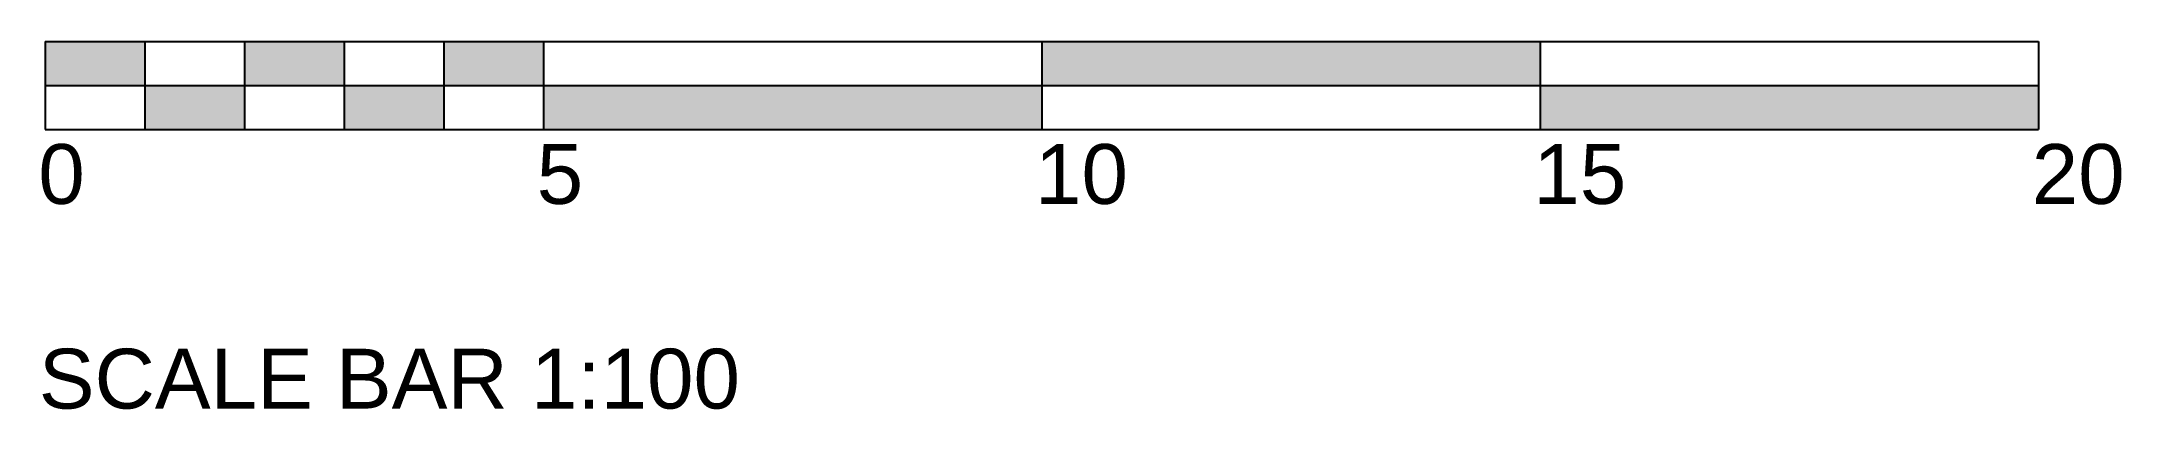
# Model space of a CAD drawing. Header units: millimetres. Extents: x -6 to 203, y -54 to -17.
import ezdxf

# ---------------------------------------------------------------- set-up
doc = ezdxf.new("R2010")
doc.units = ezdxf.units.MM
doc.layers.add('ceco.net 312 - scale bar 1 in 100', color=7, linetype='Continuous')
doc.styles.add('WORKING', font='arial.ttf')

msp = doc.modelspace()

# ---------------------------------------------------------------- hatches: boundary and pattern name
at = {"layer": 'ceco.net 312 - scale bar 1 in 100'}
h = msp.add_hatch(color=256, dxfattribs=at)
h.dxf.hatch_style = 1
h.paths.add_polyline_path([(4.52, -21.16), (4.52, -16.76), (-5.48, -16.76), (-5.48, -21.16)])
h.paths.add_polyline_path([(14.52, -21.16), (4.52, -21.16), (4.52, -25.56), (14.52, -25.56)])
h.paths.add_polyline_path([(24.52, -16.76), (14.52, -16.76), (14.52, -21.16), (24.52, -21.16)])
h.paths.add_polyline_path([(24.52, -25.56), (34.52, -25.56), (34.52, -21.16), (24.52, -21.16)])
h.paths.add_polyline_path([(44.52, -16.76), (34.52, -16.76), (34.52, -21.16), (44.52, -21.16)])
h.paths.add_polyline_path([(44.52, -21.16), (44.52, -25.56), (94.52, -25.56), (94.52, -21.16)])
h = msp.add_hatch(color=256, dxfattribs=at)
h.dxf.hatch_style = 1
h.paths.add_polyline_path([(144.52, -21.16), (144.52, -16.76), (94.52, -16.76), (94.52, -21.16)])
h.paths.add_polyline_path([(194.52, -25.56), (194.52, -21.16), (144.52, -21.16), (144.52, -25.56)])

# ---------------------------------------------------------------- linework, layer by layer
for p, q in [((-5.48, -16.76), (-5.48, -25.56)), ((-5.48, -16.76), (194.52, -16.76)), ((4.52, -16.76), (4.52, -25.56)), ((14.52, -16.76), (14.52, -25.56)), ((24.52, -16.76), (24.52, -25.56)), ((34.52, -16.76), (34.52, -25.56)), ((44.52, -16.76), (44.52, -25.56)), ((94.52, -16.76), (94.52, -25.56)), ((94.52, -16.76), (94.52, -25.56)), ((94.52, -16.76), (94.52, -25.56)), ((94.52, -16.76), (94.52, -25.56)), ((144.52, -16.76), (144.52, -25.56)), ((194.52, -16.76), (194.52, -25.56)), ((-5.48, -21.16), (94.52, -21.16)), ((-5.48, -25.56), (194.52, -25.56))]:
    msp.add_line(p, q, dxfattribs=at)
msp.add_lwpolyline([(94.52, -21.16), (194.52, -21.16)], dxfattribs=at)

# ---------------------------------------------------------------- texts
at = {"layer": 'ceco.net 312 - scale bar 1 in 100', "char_height": 6, "attachment_point": 1, "style": 'WORKING'}
for s, insert, width in [('0', (-6.17, -27.03), 11.2147), ('5', (43.83, -27.03), 11.2147), ('10', (93.83, -27.03), 11.2147), ('15', (143.83, -27.03), 11.2147), ('20', (193.83, -27.03), 11.2147), ('SCALE BAR 1:100', (-6.12, -47.55), 448.7344)]:
    msp.add_mtext(s, dxfattribs=dict(at, insert=insert, width=width))

doc.saveas('drawing.dxf')
